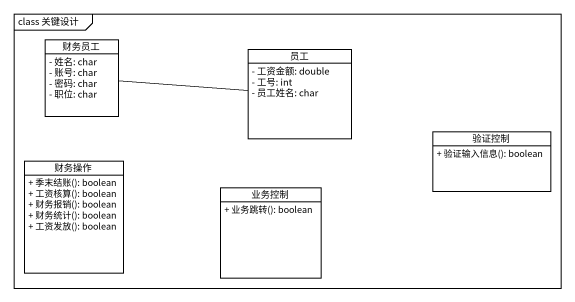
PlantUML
@startuml
mainframe class 关键设计
hide circle
hide empty members
skinparam classAttributeIconSize 0
class 财务员工 {
  - 姓名: char
  - 账号: char
  - 密码: char
  - 职位: char
}
class 员工 {
  - 工资金额: double
  - 工号: int
  - 员工姓名: char
}
class 验证控制 {
  + 验证输入信息(): boolean
}
class 财务操作 {
  + 季末结账(): boolean
  + 工资核算(): boolean
  + 财务报销(): boolean
  + 财务统计(): boolean
  + 工资发放(): boolean
}
class 业务控制 {
  + 业务跳转(): boolean
}
财务员工 -right- 员工
@enduml
